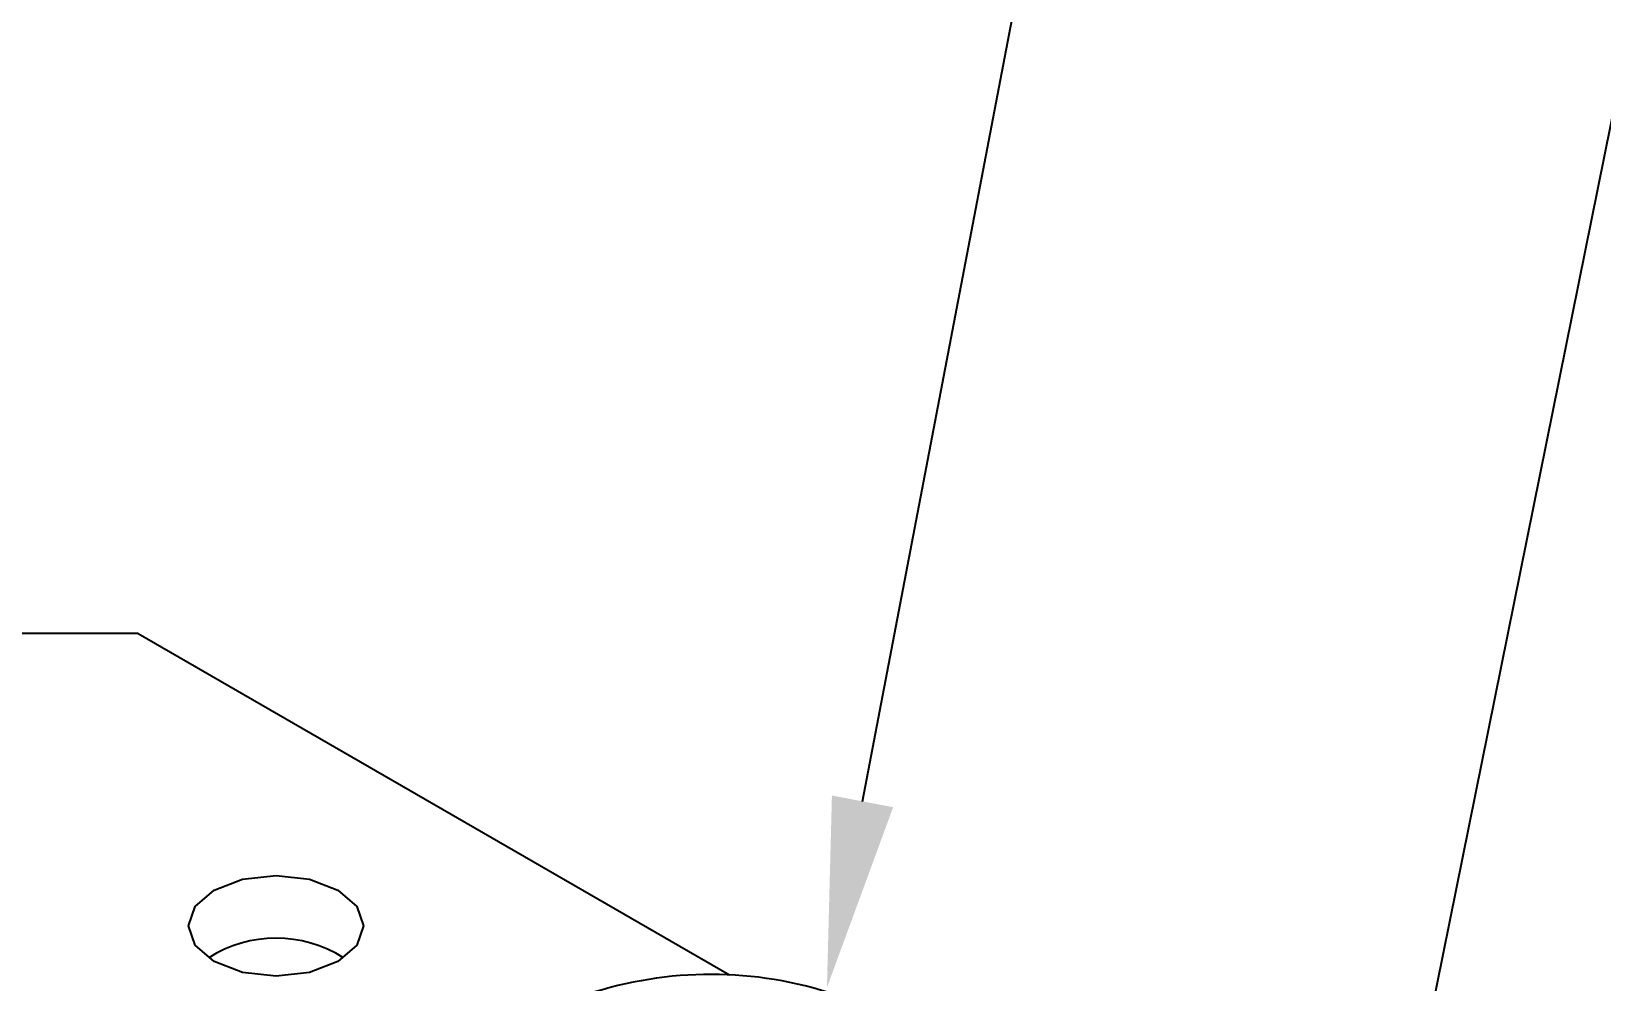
# Model space of a CAD drawing. Extents: x -0.9 to 11.7, y -14.6 to 0.
# Drawn here: x 4.133 to 5.624, y -3.87 to -2.968 of the extents above; entities that cross this region are included whole.
import ezdxf
from ezdxf import colors
from ezdxf.entities.mleader import LeaderData, LeaderLine
from ezdxf.math import Vec2, Vec3

# ---------------------------------------------------------------- set-up
doc = ezdxf.new("R2010")
doc.units = 0
doc.header["$LTSCALE"] = 0.5
doc.header["$MEASUREMENT"] = 0
for name, color, linetype in [('FAB DWG', 221, 'CONTINUOUS'), ('Hardware', 242, 'CONTINUOUS'), ('Mounting', 4, 'CONTINUOUS')]:
    doc.layers.add(name, color=color, linetype=linetype)
doc.styles.get("Standard").update_dxf_attribs({"font": 'arial.ttf'})

msp = doc.modelspace()

# ---------------------------------------------------------------- linework, layer by layer
at = {"layer": 'Hardware', "linetype": 'Continuous', "lineweight": 25, "transparency": 16777216}
msp.add_arc((4.7783, -4.2343), 0.3715, 72.5532, 109.5563, dxfattribs=at)
at = {"layer": 'Mounting', "linetype": 'Continuous', "transparency": 16777216}
for q in [(4.0579, -3.5392), (4.7959, -3.8632)]:
    msp.add_line((4.2347, -3.5392), q, dxfattribs=at)
at = {"layer": 'Mounting', "linetype": 'Continuous', "transparency": 16777216, "flags": 128}
msp.add_lwpolyline([(4.3069, -3.7828), (4.3338, -3.7725), (4.3656, -3.7688), (4.3973, -3.7725), (4.4242, -3.7828), (4.4422, -3.7984), (4.4486, -3.8167), (4.4422, -3.835), (4.4242, -3.8506), (4.3973, -3.861), (4.3656, -3.8646), (4.3338, -3.861), (4.3069, -3.8506), (4.2889, -3.835), (4.2826, -3.8167), (4.2889, -3.7984), (4.3069, -3.7828)], dxfattribs=at)
at = {"layer": 'Mounting', "linetype": 'Continuous', "transparency": 16777216}
msp.add_arc((4.3656, -3.9468), 0.1184, 57.2833, 122.7167, dxfattribs=at)

# ---------------------------------------------------------------- leaders
at = {"layer": 'FAB DWG', "ltscale": 0.5, "transparency": 16777216}
ml = msp.add_multileader_mtext('Standard', dxfattribs=at)
ml.set_content('\\A1;HW14204-00 \\P1/4-20 X 3/4" Phillips TRUSS HD ', color=256)
ml.set_leader_properties()
ml.build(insert=Vec2(0, 0))
ml.multileader.update_dxf_attribs({"dogleg_length": 0.234, "arrow_head_size": 0.18})
ctx = ml.context
ctx.base_point, ctx.char_height, ctx.arrow_head_size, ctx.landing_gap_size, ctx.plane_origin = Vec3(2.801, -0.3937), 0.188, 0.18, 0.09, Vec3(8.4586, -0.3546)
ctx.text_align_type = 2
notes = []
notes.append((ctx, [(0, (1, 1, 0), (5.5542, -0.3937), (-1, 0), 0.36, [(0, [(4.8885, -3.8753)], 0, [])])]))
ctx.mtext.insert, ctx.mtext.rotation, ctx.mtext.width, ctx.mtext.alignment, ctx.mtext.flow_direction = Vec3(5.1042, -0.2736), 6.283185, 2.236333, 3, 5
ml = msp.add_multileader_mtext('Standard', dxfattribs=at)
ml.set_content('BK01517\\P{\\A1;LS1-MALE\\PCONNECTING BRACKET}', color=256)
ml.set_leader_properties()
ml.build(insert=Vec2(0, 0))
ml.multileader.update_dxf_attribs({"dogleg_length": 0.234, "arrow_head_size": 0.18})
ctx = ml.context
ctx.base_point, ctx.char_height, ctx.arrow_head_size, ctx.landing_gap_size, ctx.plane_origin = Vec3(6.528, -0.4023), 0.188, 0.18, 0.09, Vec3(-3.154, 2.5952)
notes.append((ctx, [(0, (1, 1, 0), (6.168, -0.4023), (1, 0), 0.36, [(0, [(5.3127, -4.6409)], 0, [])])]))
ctx.mtext.insert, ctx.mtext.rotation, ctx.mtext.width, ctx.mtext.flow_direction = Vec3(6.618, -0.3067), 6.283185, 5.009196, 5
for ctx, leaders in notes:
    for number, flags, end, landing, length, lines in leaders:
        leader = LeaderData()
        leader.index, (leader.has_last_leader_line, leader.has_dogleg_vector, leader.attachment_direction) = number, flags
        leader.last_leader_point, leader.dogleg_vector, leader.dogleg_length = Vec3(end), Vec3(landing), length
        for number, points, colour, breaks in lines:
            line = LeaderLine()
            line.index, line.vertices, line.color, line.breaks = number, Vec3.list(points), colors.encode_raw_color(colour), breaks
            leader.lines.append(line)
        ctx.leaders.append(leader)

doc.saveas('drawing.dxf')
